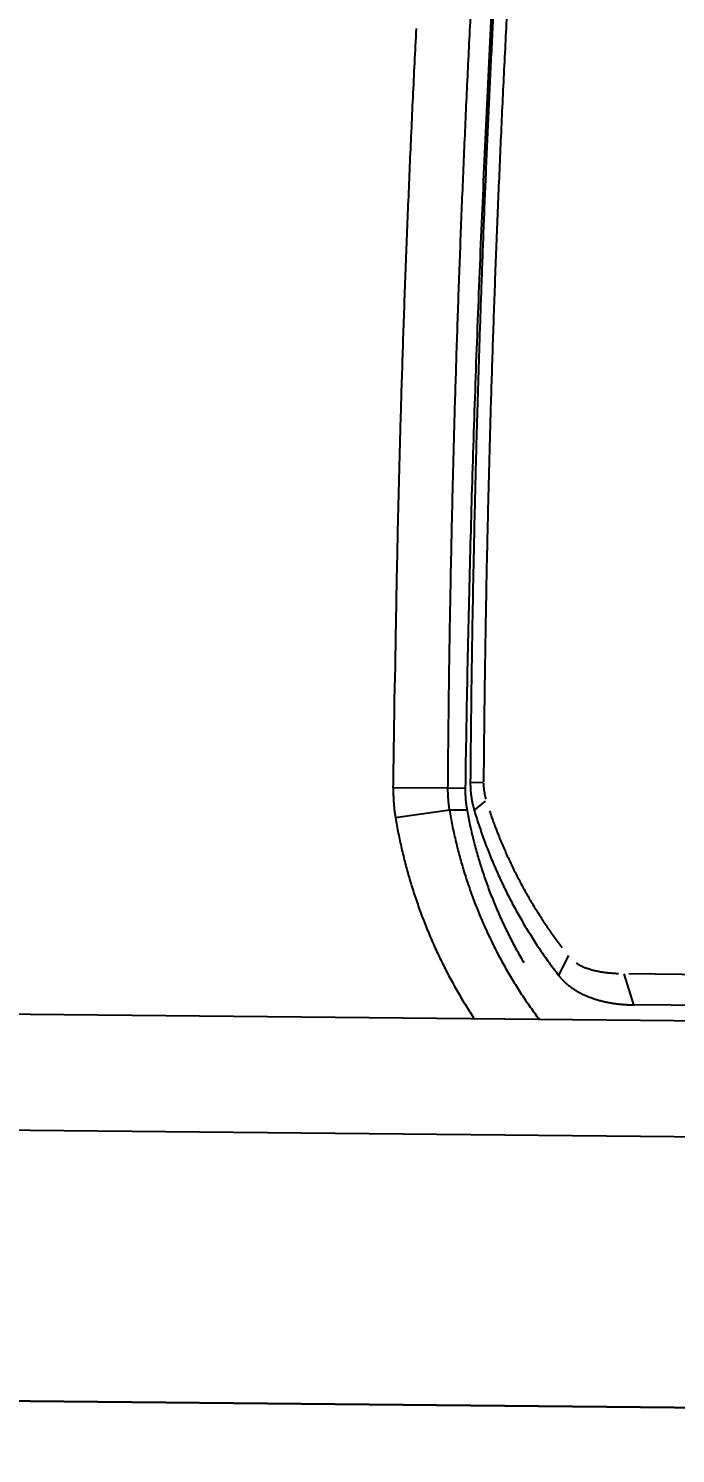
# Model space of a CAD drawing. Header units: metres. Extents: x -81 to 63023, y -186 to 109005.
# Drawn here: x 151.289 to 151.53, y -76.665 to -76.135 of the extents above; entities that cross this region are included whole.
import ezdxf
from ezdxf import colors
from ezdxf.entities.mleader import LeaderData, LeaderLine
from ezdxf.math import Vec2, Vec3

# ---------------------------------------------------------------- set-up
doc = ezdxf.new("R2010")
doc.units = ezdxf.units.M
doc.layers.add('LIN010CO', color=2, linetype='Continuous')
doc.layers.add('TEXT025', color=7, linetype='Continuous')
doc.styles.add('ARIAL', font='arial.ttf')

# ---------------------------------------------------------------- blocks, each defined once
blk = doc.blocks.new('scavatrice posa tubi')
for p, q in [((-0.6585649205371737, 0.06631828402169049), (-0.6635120762512088, 0.06644323840737343)), ((-0.672301075886935, 0.06424065912142396), (-0.6933914707042277, 0.064371426589787)), ((-0.6654788572341204, 0.06417448865249753), (-0.6723012272268534, 0.06424051057547331)), ((-0.6716233626939356, 0.05580007587559521), (-0.6925206468440592, 0.05275028222240508)), ((-0.6647858466021717, 0.05573405744507909), (-0.6716232113540173, 0.05580022442154586)), ((-0.657723224721849, 0.05929578095674515), (-0.6620025276206434, 0.05575675889849663)), ((-0.625462515745312, -0.0006364309228956699), (-0.6293533695861697, -0.008198877796530724)), ((-0.6000998308882117, -0.01977125694975257), (-0.6038562394678593, -0.007738261483609676)), ((-0.5017405007965863, -0.008726164931431413), (-0.6019502789713442, -0.007756406208500266)), ((-0.1464727153070271, -0.03015944315120578), (-1.039505091030151, -0.02151731355115771)), ((-0.5231678909622133, -0.02051564445719123), (-0.6000990802422166, -0.01977115939371288)), ((-0.1469080350361764, -0.07514307857491076), (-1.230514396447688, -0.0646567102521658)), ((-0.1779128811322153, -0.179814717033878), (-1.165547073818743, -0.1702570987399668)), ((-1.163321732543409, -0.1702786339446902), (1.071947954595089, -0.1919099774677306))]:
    blk.add_line(p, q)
for centre, radius, start, end in [((6.212076814845204, 0.01191709982231259), 6.884565064907208, 176.9683545606144, 177.1847033676745), ((6.210802816785872, 0.01069086394272745), 6.874545133747438, 176.9107241907082, 177.0981959455322), ((6.178063499275595, 0.007573544280603528), 6.836741819275745, 176.9030746398991, 177.1198817945577), ((8.726029840763658, -0.1178990053012967), 9.393780165770405, 177.0395872814916, 177.3038352966521), ((6.169371374882758, 0.008040017448365688), 6.862878863148887, 177.069106782308, 177.1807189397545), ((6.21920217666775, 0.01026028022170067), 6.882955521788582, 177.0981558202643, 177.285398397381), ((6.219376325141639, 0.01156801194883883), 6.891872910846296, 177.1847853356297, 177.4009049505567), ((6.163677309174091, 0.008298960514366627), 6.82233735166218, 177.1198956190935, 177.3371611548833), ((6.085955399088562, 0.01210208935663104), 6.779364054206428, 177.1803324322395, 177.2933197001254), ((6.240536039229482, 0.004894499201327562), 6.934112604586699, 177.2941476377217, 177.40461388426), ((6.219226220156997, 0.01026622671633959), 6.882979256756111, 177.285457306445, 177.4726998814353), ((6.212109312415123, 0.01190463756211102), 6.884598109108475, 177.4009610500798, 177.6173098369705), ((8.701715499628335, -0.1167621733620763), 9.36943926381532, 177.303785375692, 177.5687209437496), ((6.192593444604427, 0.006979902740567923), 6.851283545599169, 177.3373766595232, 177.5537254483338), ((6.169480842538178, 0.0079888547770679), 6.86299017606052, 177.4035588180392, 177.5151709847298), ((6.210779301356524, 0.0106274641584605), 6.874524624989522, 177.4726033251197, 177.6600750807878), ((6.113480669911951, 0.01046862150542438), 6.806935148345347, 177.5155881120701, 177.6281170138772), ((6.214357323013246, 0.006045869085937738), 6.873067457027411, 177.5536900774023, 177.7693513203215), ((6.168627321254462, 0.01365893241018057), 6.841080778441214, 177.6168497620223, 177.8345736575827), ((6.211958910804242, 0.006411542883142829), 6.905496922837126, 177.6282991576328, 177.7392237752946), ((6.10335189756006, 0.01499667181633413), 6.767008409104824, 177.6599016205837, 177.8503527488288), ((5.911858233623207, 0.01800077199004591), 6.605172669683821, 177.7369850236646, 177.8529516753759), ((7.159504305571318, -0.05214852304197848), 7.825875403392633, 177.5623748532779, 177.8795640824609), ((6.241374488919973, 0.01082708337344229), 6.91388299862261, 177.8339016710676, 178.0493337452435), ((6.064464536961168, 0.01167715690098703), 6.723069074613044, 177.7675858845055, 177.9880599819224), ((6.072273135185242, 0.01189478323794901), 6.765703711894682, 177.8521736610345, 177.9653901115538), ((6.194024854339659, 0.01126651559025049), 6.857757481150571, 177.8476255279068, 178.0355556430103), ((6.058571402914822, 0.01235854276455939), 6.751994152532141, 177.9651950343014, 178.078640673511), ((6.241339441388845, 0.01084145857021213), 6.913847481985757, 178.0494429178553, 178.2648749806326), ((6.219233978074044, 0.01045041996985674), 6.882979764560173, 178.0359596619487, 178.2232022216071), ((6.057492058724165, 0.0119611241389066), 6.7160909251104, 177.9883927320248, 178.2090960074559), ((6.044950196519494, 0.01284128008410335), 6.738364419255556, 178.0788598559912, 178.1925346656875), ((7.064638881478459, -0.04849269497208297), 7.730939672461023, 177.880626049558, 178.2017113786864), ((6.086020698770881, 0.01152384933084249), 6.779456040307881, 178.1923540564929, 178.3053413258983), ((6.210801673587412, 0.01064726361073554), 6.874545411130172, 178.2226629649227, 178.4101347133225), ((6.043565287254751, 0.01235372666269541), 6.702158686719823, 178.2087298531044, 178.4298914897641), ((6.248721841257066, 0.01060408400371671), 6.921233684161926, 178.2647612965847, 178.4799641779341), ((6.085906122345477, 0.01146578136831522), 6.779343231623412, 178.3048221374293, 178.4178094103534), ((6.144205051008612, 0.0125343780964613), 6.807922068422949, 178.4104602060713, 178.5997654239327), ((6.072252844460309, 0.01192281115800142), 6.765682540341717, 178.418485843616, 178.5317022980778), ((6.241363034117967, 0.0108630801551044), 6.913870596567794, 178.480492075955, 178.6959241355788), ((7.064661482814699, -0.04851214238442481), 7.730962872816738, 178.2015725856586, 178.5226579271682), ((6.057487799786031, 0.01200553262606263), 6.716085512842456, 178.4301765706012, 178.6508798371097), ((6.085986521095037, 0.01157335448078811), 6.779420662309377, 178.5317239964991, 178.6447112588707), ((6.202453075442463, 0.01109072170220315), 6.866187977053729, 178.5995996895124, 178.7873006303724), ((6.085951913613826, 0.0115892062895), 6.779385689603736, 178.6448382801446, 178.7578255491022), ((6.234035707544535, 0.01098494534380734), 6.906542394493275, 178.6955514468362, 178.9112126975178), ((6.064458418171853, 0.01179640414193273), 6.723059122954702, 178.6504967467715, 178.8709708500418), ((6.07222238695249, 0.01181256165727973), 6.765654547562915, 178.7571960635434, 178.8704125200753), ((6.202377041336149, 0.01102825743146241), 6.866113282253859, 178.7867660616995, 178.9744670036623), ((7.037147933617234, -0.04782380000688136), 7.703440722651019, 178.5225000203408, 178.8447312665555), ((6.085961711592972, 0.01161924423649907), 6.779395013659609, 178.8710681325046, 178.9840554027158), ((6.057453089393675, 0.01196615188382566), 6.716051809684037, 178.8712411215563, 179.0919444056712), ((6.241338957101107, 0.01087923906743526), 6.913846334136603, 178.9114869016013, 179.1269189725431), ((6.20242179883644, 0.01110127451829612), 6.866156726002372, 178.9750828864855, 179.1627838219616), ((6.085929419379681, 0.0115582044236362), 6.779363809013422, 178.9835347590687, 179.096522031411), ((6.045000854879618, 0.01225360855460167), 6.738429368250305, 179.0969467965729, 179.2106216179914), ((6.241393869742751, 0.01088539650663733), 6.913901146706158, 179.1269769291175, 179.3424089940793), ((6.06446807552129, 0.01180838653817773), 6.723068414952348, 179.0915474977203, 179.3120215884761), ((6.236097601708025, 0.01059955009259284), 6.899836264628932, 179.162704012562, 179.3494882127475), ((-20.88958606868982, 0.3834588075987995), 20.19871535895484, 359.1718433572354, 359.2103461165372), ((7.053615904413164, -0.04815728473477066), 7.719912069611645, 178.8447209390259, 179.1662646405696), ((-20.41996285878122, 0.3765496925916523), 19.72904134415165, 359.1327742939088, 359.1721937879436), ((6.24871026724577, 0.0108614272903651), 6.921217337745264, 179.3429056963749, 179.5581085801329), ((6.177351890131831, 0.01126146805472672), 6.841086824633491, 179.3494456280789, 179.5378341066775), ((6.057465812191367, 0.01188415754586458), 6.716065746558921, 179.3119506801027, 179.532653958118), ((-20.88972000731155, 0.3839831340592355), 20.19885719396401, 359.0933563241113, 359.1318590901379), ((-0.6269660475663841, 0.0661451481282711), 0.03654754419750959, 179.5326725684021, 181.6555350798481), ((-0.6252253418788314, 0.06328359735198319), 0.06817495810190699, 179.0857235711228, 180.3118415501422), ((-0.6262723370455205, 0.06327951117418706), 0.06712795644030432, 180.3132177602999, 181.5583573797034), ((-0.6283016121014953, 0.06323356530629098), 0.06509818289728143, 181.5665053430499, 182.8506049178815), ((-0.6188125857152045, 0.06382102402858436), 0.05349028668124831, 179.5506650495918, 180.6860289327593), ((-0.621400541625917, 0.06378573016263545), 0.0509020937781552, 180.6811827554073, 181.8742992952348), ((-0.6235322551801801, 0.06371389608830214), 0.0487691711530055, 181.8718628040581, 183.1172316132975), ((-0.6258428203873336, 0.06359415245242417), 0.04645551370416037, 183.1247303850242, 184.4319767074723), ((-0.6172810513526201, 0.06346125458367169), 0.04820308285404194, 179.1521956040299, 180.832765276896), ((-0.6204318348318338, 0.06341007351875305), 0.04505188834089684, 180.8259202564984, 182.624054097755), ((-0.622332766186446, 0.06333242286927998), 0.04314939632674608, 182.6366153100771, 184.5140414090581), ((-0.6272866115905344, 0.06614110362716019), 0.03622699771654229, 181.6637886632901, 183.8052133900804), ((-0.6269723218865693, 0.06616127653978765), 0.0365419335131526, 183.8040696399677, 185.9273904738881), ((-0.6268399236723781, 0.06617219489999115), 0.03667475149210282, 185.9229966108715, 188.0382967195343), ((-0.6271438580006361, 0.06612861854955554), 0.03636770958238893, 188.0372767799142, 190.1706808009426), ((-0.6368373660370708, 0.06614555534906685), 0.02154281075796665, 179.9051120605064, 183.2200146768482), ((-0.6362504884600639, 0.06617794604972005), 0.02213058105288711, 183.2183954747364, 186.4448514347434), ((-0.6358354417607188, 0.06622071308083832), 0.0225478057901448, 186.4344560783433, 189.6020234208052), ((-0.6357213975861669, 0.0662417677231133), 0.022663764110326, 189.6064140205146, 192.7565667655538), ((-0.6359648439101875, 0.06618456868454814), 0.02241369671041077, 192.7513723366746, 195.9377290955667), ((-0.629781695548445, 0.06315253325738013), 0.06361590161101094, 182.8440080561552, 184.1579004768166), ((-0.6326099000871181, 0.0629494406748563), 0.0607804152212418, 184.1602591935666, 185.5355705794944), ((-0.6342244460247457, 0.06278519192710519), 0.05915755518811978, 185.5280762291043, 186.9409722499312), ((-0.6375387152656913, 0.06238177116028965), 0.05581882353768677, 186.9410281277516, 188.4384893190166), ((-0.6275908895768225, 0.0634533865377307), 0.04470179413187575, 184.4252320087988, 185.7838136171797), ((-0.6298208036459982, 0.06323366682045162), 0.04246109037730543, 185.7920702941527, 187.2223835653644), ((-0.6315650199539959, 0.06300876964814961), 0.04070243922126025, 187.2169944661547, 188.7091846570754), ((-0.6336032799445093, 0.06269961083307862), 0.03864086837422417, 188.7136890667291, 190.2854022489923), ((-0.4853983270004392, 0.08738611219450831), 0.1888845569213713, 189.6264114562994, 191.4307328676411), ((-0.6248666681349277, 0.06312163127586246), 0.04060676580309299, 184.4989284243951, 186.4941462467409), ((-0.6279942812398076, 0.06277127750217915), 0.03745959610267678, 186.5027616298664, 188.6657276806999), ((-0.6295705689117312, 0.06252785120159388), 0.03586462614093928, 188.6606972413853, 190.9194529053273), ((-0.4928982793353498, 0.08668229472823441), 0.1746514505967686, 190.2067101485163, 192.0976571496446), ((-0.6269531329162419, 0.06616152124479413), 0.0365612479251219, 190.1686548901726, 192.2906007374453), ((-0.6271008676849306, 0.0661300492938608), 0.03641019938402197, 192.2916987266986, 194.4225819570122), ((-0.6267858678475022, 0.06621194607578218), 0.03673567059121021, 194.4239204655284, 196.5357831208869), ((-0.4735156041570008, 0.1117142417933792), 0.1966176038834843, 196.5350664347569, 198.2885122649484), ((-0.4853173024021089, 0.1127464242745191), 0.1800930568132734, 198.5545212498493, 200.1502975099231), ((-0.6378529737703502, 0.0623351123649627), 0.05550112016389395, 188.438451126324, 189.9446208963872), ((-0.4903207505121827, 0.08664091886021197), 0.2050199788496866, 189.5149000636532, 191.1982198000645), ((-0.4856119477190077, 0.08734083781018853), 0.1886662011054272, 191.4301132485392, 193.2364971802614), ((-0.4921076488681138, 0.08684766385704279), 0.1754591805249046, 192.0963500383833, 193.9785886630965), ((-0.4735220531001687, 0.1117145577445626), 0.1966115795838068, 198.2891894703185, 200.0428644597978), ((-0.4844661136157811, 0.1130532629322261), 0.1809978473040895, 200.1486631089865, 201.7364183464403), ((-0.4906235123053193, 0.08659076318144798), 0.2047132412341442, 191.2009057874608, 192.8867463968663), ((-0.4917568182572722, 0.08693561400286853), 0.1758208667404774, 193.978783930698, 195.8571267043525), ((-0.4734354801476002, 0.111748066265136), 0.1967043936850234, 200.0433912347977, 201.7961495554205), ((-0.4838333334773779, 0.1133112153038383), 0.1816811647149404, 201.7380799991491, 203.3198767625526), ((-0.4916949989274144, 0.0863459340762347), 0.2036141394226783, 192.8868323156334, 194.5818397477979), ((-0.4857968264259398, 0.08730151527561247), 0.1884772300524325, 193.23772959626, 195.0459468829877), ((-0.4906939822249115, 0.08724109688773751), 0.1769267276475611, 195.8582437410908, 197.7248989656586), ((-0.4733604225330055, 0.1117762874346226), 0.196784564287068, 201.795664613254, 203.5477354171477), ((-0.4834442469291389, 0.1134760619606823), 0.1821037233650671, 203.3190444807443, 204.8971744867379), ((-0.4920480963774025, 0.08625079388730228), 0.2032484625465749, 194.5809436353366, 196.278930285903), ((-0.4859544103965163, 0.08725715591572225), 0.1883135329614517, 195.0453593716697, 196.8551808279333), ((-0.4900550111196935, 0.08744333335198462), 0.1775969365422743, 197.7242871114834, 199.5838381275412), ((-0.4826196110807359, 0.113862874917686), 0.1830145661406192, 204.898332915679, 206.4686710689238), ((-0.4923895881511271, 0.08615447371266782), 0.202893661893563, 196.2798526827223, 197.980818554784), ((-0.4863496725447476, 0.08713635010644794), 0.1879002228420626, 196.8548733438791, 198.6685906822413), ((-0.4888208876363933, 0.08788405079394579), 0.1789073906487941, 199.5843383575866, 201.430368444898), ((-0.4731909055262804, 0.1118503720499575), 0.1969695629087394, 203.5477910000945, 205.2982576070725), ((-0.473290388006717, 0.1118038059212267), 0.1968597221919075, 205.2983774557167, 207.0497607557804), ((-0.4816248021088541, 0.1143598428461701), 0.1841266002564718, 206.4691316270232, 208.0298445377915), ((-0.4811281287111342, 0.1146207291167229), 0.1846876141816658, 208.0288774560177, 209.5850069074141), ((-0.4930286398157477, 0.08594673895277083), 0.2022216942995557, 197.9807294057903, 199.6874245401718), ((-0.4864323884248734, 0.08711129962466657), 0.1878138407651039, 198.6694279187276, 200.4840619256593), ((-0.4874773761257529, 0.08840775140561163), 0.1803493596905589, 201.4292927533228, 203.2604268958341), ((-0.473055908922106, 0.1119247647002339), 0.1971235598833419, 207.0500788820958, 208.7991704877586), ((-0.4809506367892027, 0.1147220411803573), 0.1848919846361363, 209.5851534785415, 211.1394495559099), ((-0.4936771970242262, 0.0857167155481875), 0.2015335564409965, 199.6879687782463, 201.4006223407534), ((-0.4863663711585104, 0.08713020128197968), 0.1878822981895517, 200.4824163666678, 202.2963628616036), ((-0.4872617330402136, 0.08850592304952443), 0.1805862440473223, 203.2620235730999, 205.0908660326708), ((-0.4728788044303656, 0.1120237356517464), 0.1973264373173216, 208.7995802412318, 210.546838473022), ((-0.479934548959136, 0.1153342456091195), 0.1860782503936539, 211.1390033038979, 212.6834449616825), ((-0.4940662393346429, 0.08556080609560013), 0.2011144487604529, 201.3997097022753, 203.1158008078599), ((-0.4873532340861857, 0.08672995236702263), 0.1868173659273061, 202.2976170359957, 204.1218761297455), ((-0.4861311404965818, 0.0890363035723567), 0.1818350603117279, 205.0911491255498, 206.9073873050134), ((-0.4730329080484807, 0.1119255302473903), 0.1971438088904088, 210.5450208874941, 212.2938833145629), ((-0.4794253315776587, 0.1156584988348186), 0.1866819377792621, 212.6828117946877, 214.2222116445321), ((-0.4944240171462297, 0.08541436865925789), 0.2007279059111955, 203.1174505802787, 204.8367500722095), ((-0.4871346931904554, 0.08682200568728149), 0.1870544437769303, 204.120253341548, 205.9422207467621), ((-0.4844318046234548, 0.08989855856634676), 0.1837406378977602, 206.9073475952084, 208.7047939393443), ((-0.4730142364278436, 0.1119497783947736), 0.1971725473233995, 212.2969408931596, 214.0455741410156), ((-0.4787076422944665, 0.1161484029144049), 0.187550892065889, 214.2226553383869, 215.7549508328675), ((-0.4785234113223851, 0.1162774574477226), 0.1877758090136663, 215.7540601194654, 217.2845222420185), ((-0.4953840021044016, 0.08496357081457973), 0.1996673613234599, 204.8350638707252, 206.5635301765022), ((-0.4877468780614436, 0.0865300907753408), 0.1863762431016845, 205.9438527739955, 207.7724660629921), ((-0.4837447158060968, 0.09027006174437702), 0.1845217195267679, 208.7035025256531, 210.4931571160962), ((-0.4725827779620886, 0.1122312056832016), 0.197687608730862, 214.043149795594, 215.7871996483574), ((-0.4956218404695392, 0.08484930149279535), 0.199403529391508, 206.5647231824688, 208.2954811776385), ((-0.4871018142439425, 0.0868585011921823), 0.1871000254720235, 207.7694050804315, 209.5909141501637), ((-0.4726875685155392, 0.1121643108781427), 0.1975634845772237, 215.7892339718474, 217.5344296904231), ((-0.6130429026670754, 0.009894337737932801), 0.01633558247270502, 235.0139296329354, 237.6242124592138), ((-0.6127001089043915, 0.01044151070527732), 0.01698125593571385, 237.6359775204599, 240.1472656130875), ((-0.6121654659509659, 0.0113752381876111), 0.01805721547135054, 240.1507046630046, 242.5125822543102), ((-0.611668340396136, 0.0123168583959341), 0.0191219894590924, 242.4934120553175, 244.7235225862599), ((-0.61118372855708, 0.01335837109945714), 0.02027070945918651, 244.7418896501815, 246.8455024282916), ((-0.6106232865713537, 0.01466669444926083), 0.02169401695711753, 246.8432598177635, 248.8093735561028), ((-0.4959705988876522, 0.08466310077346861), 0.1990081795683472, 208.2958743802802, 210.0300699380744), ((-0.4878318039700389, 0.08644720050506294), 0.1862621442768087, 209.5917802847376, 211.4215394278788), ((-0.4881389127112925, 0.08626766316592693), 0.1859064733436927, 211.4236647621558, 213.2568614212512), ((-0.6115268925204873, 0.005497427424415946), 0.02248012754382895, 217.5362308687068, 221.1402966529085), ((-0.6111846663989127, 0.005801318679004908), 0.02293779040446032, 221.1495590862937, 224.6819079280572), ((-0.6104629933834076, 0.0065110232681036), 0.02394995856921008, 224.6751055754193, 228.0580610195319), ((-3.006431690882891, -6.469715801766142), 6.891131196972236, 69.71874268086218, 69.72493063786449), ((-2.886357321869582, -6.794161133933812), 7.157380783039118, 71.51497349239011, 71.52093224944745), ((-2.758929941803217, -7.111396896885708), 7.421151894154241, 73.21887844965269, 73.2248372194425), ((-2.645647613797337, -7.487834096420556), 7.751893757804733, 74.81852555792698, 74.82402594300954), ((-2.534822312649339, -7.865750017343089), 8.090219452698697, 76.27179545595625, 76.27706667867133), ((-2.348705285228789, -7.91009207139723), 8.09138840581137, 77.62142573993631, 77.6266969370729), ((-2.239717651158571, -8.307083457009867), 8.457956533585051, 78.91413778054633, 78.91917981263911), ((-2.136413138825446, -8.734557633753866), 8.859492762476247, 80.09659676213145, 80.10140960979828), ((-2.035932765342295, -9.200875463197008), 9.303306387445796, 81.1956124567223, 81.2001961091168), ((-1.866743332706392, -9.22698119468987), 9.304783061051758, 82.24522958017847, 82.24981323003252), ((-1.768481505103409, -9.731666189618409), 9.792991658444663, 83.20898878613413, 83.2133432540575), ((-1.669775068759918, -10.29022140707821), 10.33725822740524, 84.11423985873168, 84.1183651459489), ((-1.519209622871131, -10.30423884280026), 10.33686799967663, 84.94827504568732, 84.95240034962411), ((-1.424375531263649, -10.92465060623363), 10.94753455038918, 85.72472280778925, 85.7286189234484), ((-1.284755553118885, -10.93045589909889), 10.94380646766727, 86.45205207942907, 86.45594818438619), ((-1.190519604366273, -11.62386258505285), 11.63085895336314, 87.12312068306908, 87.12678761451734), ((-1.06796800205484, -11.62741790502332), 11.62890496518254, 87.72339661322344, 87.72706355282988), ((-0.4961720732972026, 0.08454368961974978), 0.1987739908801485, 210.0293339854806, 211.7655920578361), ((-0.4878832087852061, 0.08643086231313646), 0.1862097954504611, 213.2557057657788, 215.085923239726), ((-0.6100015845149755, 0.007035397458821535), 0.02464839615776143, 228.0749684171095, 231.3621456404336), ((-0.6090932842344046, 0.008167179068550467), 0.02609957916589145, 231.3559961357126, 234.4603208050824), ((-0.6083877678029239, 0.00915920827537775), 0.02731689943034413, 234.4656600475721, 237.4315823890776), ((-0.6074857660569251, 0.01056814030744135), 0.0289898292712299, 237.4281743508024, 240.223153087683), ((-0.6066321195103228, 0.01206435495987535), 0.030712433752467, 240.2271057057517, 242.8653452297044), ((-0.6057391744107008, 0.01380135072395205), 0.03266550823590601, 242.8610474081918, 245.3413994532271), ((-0.6049183076247573, 0.0155956216622144), 0.03463863368689248, 245.3456615954394, 247.684852451544), ((-0.6040173405781388, 0.01778745139017701), 0.03700841399030929, 247.6829112816654, 249.8722310171455), ((-0.4965182431042194, 0.08431917801499367), 0.1983614812962508, 211.7630957874814, 213.5025622516794), ((-0.4882732261903584, 0.08615934080444276), 0.1857345760537644, 215.0865402088071, 216.9213410581105), ((-0.6033220607787371, 0.01967885764315724), 0.03902356337961129, 249.869358661475, 251.9454717195901), ((-0.6025998420082033, 0.02190553373657167), 0.04136443417991294, 251.9502333533736, 253.9090137502741), ((-0.6019746446982026, 0.02406624145805836), 0.04361377325586685, 253.9066039205505, 255.764321585628), ((-0.6013879301026464, 0.02637815219350159), 0.04599897039381126, 255.7641049594391, 257.5255717321002), ((-0.600877498742193, 0.02868540165945888), 0.04836200660048831, 257.5255644365769, 259.2008631916488), ((-0.6004780093207955, 0.03077257517725229), 0.05048706737208725, 259.1993333187091, 260.8042764758429), ((-0.6001573568210006, 0.0327499988488853), 0.0524903203000156, 260.8037036207943, 262.3472285927174), ((-0.5999036319553852, 0.03463120106607676), 0.05438855554789763, 262.3462314947952, 263.8359007898282), ((-0.5997410491108894, 0.03612022916786373), 0.05588643222673828, 263.8341001457941, 265.2838931996394), ((-0.5996064795181155, 0.03775999089702964), 0.05753170634826616, 265.2845951367473, 266.692907672431), ((-0.5995406680740416, 0.03883546101860702), 0.05860918219696025, 266.6893295445491, 268.0717453621847), ((-0.5995283909142017, 0.03921384317800403), 0.05898776310649199, 268.0721935267771, 269.4456715019928)]:
    blk.add_arc(centre, radius, start, end)

msp = doc.modelspace()

# ---------------------------------------------------------------- hatches: boundary and pattern name
at = {"layer": 'LIN010CO', "linetype": 'Continuous', "lineweight": 0}
h = msp.add_hatch(dxfattribs=at)
h.set_pattern_fill('AR-CONC', color=256, scale=0.01, style=0)
h.set_pattern_definition([(49.99999999999999, (140.0309396306686, 0), (1.82184668996004, -0.1593908553890309), [0.1905, -2.0955]), (355, (140.0309396306686, 0), (-0.3524342142496934, 1.910568452390351), [0.1524, -1.6764058417]), (100.4514447, (140.1827597006686, -0.013282535), (1.469412470903533, 1.751177519121951), [0.161900088, -1.780902446]), (46.18420000000002, (140.0309396306686, 0.508), (2.710790408921299, -0.4204232793272715), [0.2857499999999999, -3.143249999999999]), (96.63555760999996, (140.2568386306686, 0.472965), (2.37404134051503, 2.474261245977215), [0.2428502314, -2.6713560816]), (351.1841511700001, (140.0309396306686, 0.508), (2.37404134064977, 2.474261245855327), [0.2285996707, -2.5145973192]), (21, (140.2849396306686, 0.381), (1.516143912691325, -1.022651981870876), [0.1905, -2.0955]), (326.0000000000001, (140.2849396306686, 0.381), (0.6180202834764708, 1.841879661223193), [0.1524, -1.6764]), (71.45144499999999, (140.4112849566686, 0.295779001), (2.134164192787162, 0.8192276888590524), [0.161900088, -1.780899376]), (37.50000000000001, (140.0309396306686, 0), (0.03088603250591817, 0.8455503887315311), [0, -1.65608, 0, -1.7018, 0, -1.68275]), (7.499999999999999, (140.0309396306686, 0), (0.6681966251030574, 1.001805748181195), [0, -0.9702799999999999, 0, -1.61798, 0, -0.6413500000000001]), (327.5, (139.4645196306686, 0), (1.355905951668714, -0.05728743992673443), [0, -0.635, 0, -1.9812, 0, -2.6289]), (317.5, (139.2105196306686, 0), (1.48129181386018, 0.2542649103333303), [0, -0.8255, 0, -1.31572, 0, -1.8669])])
edge = h.paths.add_edge_path()
edge.add_line((185.102931617008, -58.12047434062573), (185.102931617008, -52.38555229777936))
edge.add_line((185.102931617008, -52.38555229777936), (169.8783097920742, -53.22836463224572))
edge.add_line((169.8783097920742, -53.22836463224572), (158.1879464429169, -73.4766679118006))
edge.add_line((158.1879464429169, -73.4766679118006), (158.1879464429169, -77.5828592366565))
edge.add_line((158.1879464429169, -77.5828592366565), (151.5056245645776, -77.5828592366565))
edge.add_line((151.5056245645776, -77.5828592366565), (151.5056245645776, -78.16188274696148))
edge.add_line((151.5056245645776, -78.16188274696148), (147.823302686231, -78.16188274696148))
edge.add_line((147.823302686231, -78.16188274696148), (138.22077586684, -78.36667168702714))
edge.add_line((138.22077586684, -78.36667168702714), (138.22077586684, -84.077346716967))
edge.add_line((138.22077586684, -84.077346716967), (147.8794136140079, -83.88803741712442))
edge.add_line((147.8794136140079, -83.88803741712442), (157.2317792347478, -83.88803741712442))
edge.add_line((157.2317792347478, -83.88803741712442), (157.2317792347478, -83.30901390681944))
edge.add_line((157.2317792347478, -83.30901390681944), (161.2317792347478, -83.30901390681944))
edge.add_line((161.2317792347478, -83.30901390681944), (161.2317792347478, -81.35261824787855))
edge.add_line((161.2317792347478, -81.35261824787855), (163.9141011130871, -81.35261824787855))
edge.add_line((163.9141011130871, -81.35261824787855), (163.9141011130871, -75.01098643142583))
edge.add_line((163.9141011130871, -75.01098643142583), (168.8587527841612, -66.4465985114334))
edge.add_arc((183.038924391299, -74.63352598127628), 16.37385257672567, 92.93915336574281, 149.9999952261637, ccw=False)
edge.add_line((182.1993484162542, -58.28121237168349), (185.102931617008, -58.12047434062573))

# ---------------------------------------------------------------- block references
at = {"xscale": 0.96, "yscale": 0.96, "zscale": 0.96}
msp.add_blockref('scavatrice posa tubi', (152.0905234251052, -76.47927991132417), dxfattribs=at)

# ---------------------------------------------------------------- next in the draw order: leaders
at = {"layer": 'TEXT025'}
ml = msp.add_multileader_mtext('Standard', dxfattribs=at)
ml.set_content('TRANSPORT DU \\PMATERIEL AU DÉPÔT', color=1, style='ARIAL')
ml.set_leader_properties(color=6, linetype='Continuous')
ml.build(insert=Vec2(0, 0))
ml.multileader.update_dxf_attribs({"text_left_attachment_type": 2, "text_right_attachment_type": 2, "dogleg_length": 0.36, "arrow_head_size": 0.7, "scale": 2})
ctx = ml.context
ctx.base_point, ctx.scale, ctx.char_height, ctx.arrow_head_size, ctx.landing_gap_size, ctx.plane_origin = Vec3(153.2538165344342, -79.50790320393293), 2, 0.5, 0.7, 0.2, Vec3(144.5319625667183, -84.46573841815979)
ctx.left_attachment, ctx.right_attachment = 2, 2
notes = []
notes.append((ctx, [(0, (1, 1, 0), (152.5338165344342, -79.50790320393293), (1, 0), 0.72, [(0, [(145.2431351011261, -76.41249054163404)], 0, [])])]))
ctx.mtext.insert, ctx.mtext.flow_direction = Vec3(153.4538165344342, -78.76944253999477), 5
ctx.mtext.has_bg_fill, ctx.mtext.bg_color, ctx.mtext.bg_scale_factor, ctx.mtext.bg_transparency, ctx.mtext.use_window_bg_color = 1, -1073741824, 1.1, 0, 1
for ctx, leaders in notes:
    for number, flags, end, landing, length, lines in leaders:
        leader = LeaderData()
        leader.index, (leader.has_last_leader_line, leader.has_dogleg_vector, leader.attachment_direction) = number, flags
        leader.last_leader_point, leader.dogleg_vector, leader.dogleg_length = Vec3(end), Vec3(landing), length
        for number, points, colour, breaks in lines:
            line = LeaderLine()
            line.index, line.vertices, line.color, line.breaks = number, Vec3.list(points), colors.encode_raw_color(colour), breaks
            leader.lines.append(line)
        ctx.leaders.append(leader)

doc.saveas('drawing.dxf')
